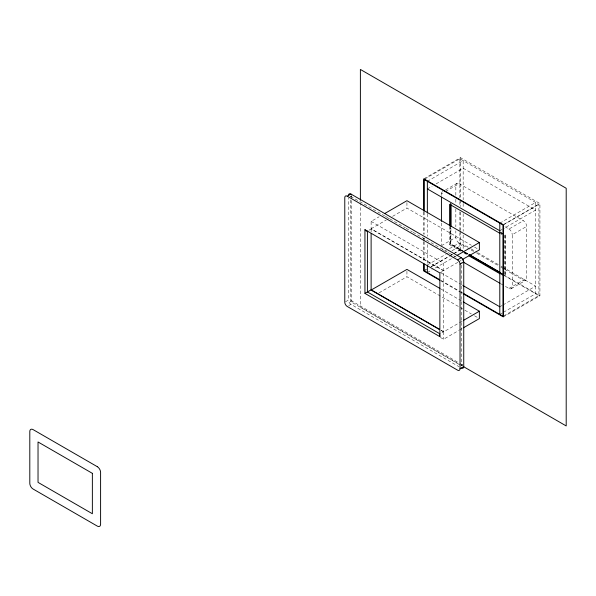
<?xml version="1.0" encoding="UTF-8"?>
<svg xmlns="http://www.w3.org/2000/svg" width="596" height="596" viewBox="0 0 596 596"><rect width="100%" height="100%" fill="white"/><g stroke="black" fill="none" stroke-linecap="round" stroke-linejoin="round"><path stroke-width="0.45" stroke-dasharray="2.98 2.23" d="M351.588 195.868L350.537 196.665L351.796 195.935M462.794 364.953L461.49 365.691L461.677 262.464M423.853 178.815L460.492 157.664L539.931 203.534L539.931 295.743L503.3 316.893M424.851 178.949L459.874 158.737L538.903 204.361L538.903 295.623L503.091 316.297M427.354 181.311L463.167 160.637L463.167 199.772M457.892 262.307L443.566 270.577L371.122 228.752L371.122 221.384L379.078 216.788M427.354 188.917L432.13 186.161M436.108 183.866L463.167 168.243L535.61 210.068L502.979 228.909M371.122 228.752L386.238 220.021M387.035 219.559L389.426 218.181M392.608 216.341L406.934 208.071L471.332 245.254M368.894 230.272L371.122 228.991L443.566 270.815L443.566 331.652L439.863 333.79M445.599 189.878L456.804 183.412M441.435 195.481L441.435 193.864L443.834 192.471M445.525 191.495L459.136 183.643L523.348 220.714A4.656 2.689 60 0 1 526.64 226.42L526.64 278.228A4.656 2.689 60 0 1 523.348 280.127L504.082 269.005M441.435 245.671L455.836 237.35L455.836 230.875M345.516 301.755L348.481 300.049L348.481 197.932M458.972 364.312L350.694 301.695L350.537 301.233L351.774 300.526L351.774 200.04M449.667 226.353L449.667 244.718L450.896 244.01L468.478 254.157M350.947 301.949L352.184 301.233L458.674 362.718M348.727 305.606L350.947 304.325L458.972 366.689M444.728 251.37L446.329 250.447M449.526 248.599L459.136 243.056L469.566 249.083M379.078 292.837L406.934 276.76L464.083 309.756M427.354 264.967L445.659 254.403M446.449 253.941L448.84 252.562M452.021 250.722L463.167 244.293L470.408 248.472M499.798 223.142L535.61 202.461L535.61 293.724L502.979 312.565M504.097 224.223L539.931 203.534M424.061 270.673L426.445 269.295M431.221 266.539L448.728 256.429M449.526 255.967L452.707 254.127M453.504 253.672L459.874 249.992L461.848 251.14M503.091 225.042L538.903 204.361M423.853 271.031L426.244 269.645M431.02 266.889L449.339 256.317M450.136 255.855L453.318 254.015M454.115 253.553L460.492 249.873L468.516 254.507M427.354 272.573L432.13 269.817M435.311 267.976L452.319 258.157M452.818 257.867L455.508 256.317M499.798 230.741L502.19 229.363M504.924 226.718L508.939 229.035L523.348 220.714M458.689 261.845L461.073 260.467M439.863 272.953L443.566 270.815M500.916 283.815L508.939 288.449A4.656 2.689 60 0 0 512.232 286.549L512.232 234.735L526.64 226.42M508.939 288.449L526.64 278.228M511.271 288.68L525.672 280.358M441.152 330.497L443.566 331.89L458.689 323.166M459.486 322.704L462.667 320.864M440.347 337.403L443.566 339.258L458.689 330.527M459.486 330.072L462.667 328.232M499.798 306.791L502.19 305.413M502.979 304.958L535.61 286.117L504.216 267.991M499.798 314.397L502.19 313.019M462.682 364.819L461.49 365.691M350.657 196.397L384.658 215.886M462.615 364.975L459.442 363.158M500.439 232.209L503.635 234.049M500.32 232.276L503.516 234.124M500.707 232.976L502.301 233.9M500.804 233.841L502.406 234.764M474.55 247.109L479.378 249.903M471.212 248.942L476.845 252.19M477.657 252.659L500.193 265.667M500.998 266.136L503.411 267.53M471.175 250.007L473.582 251.4M476.793 253.248L499.269 266.226M500.871 267.157L503.277 268.543M501.243 273.072L503.635 274.451M464.358 251.922L450.777 244.077L450.777 227.545M465.163 252.384L468.359 254.224M501.117 273.139L503.516 274.525M503.017 274.428L539.931 295.743M463.949 252.16L450.367 244.315L450.367 226.867M464.746 252.615L468.747 254.924M463.971 252.361L467.994 254.686M500.998 273.743L503.411 275.136M504.216 275.598L538.903 295.623M449.667 244.718L460.85 251.177M464.046 253.024L468.046 255.326M500.804 274.242L504 276.09M385.426 216.333L405.34 227.828M406.107 228.275L412.238 231.814M413.006 232.254L457.437 257.912M371.122 221.384L443.566 263.209L443.566 270.577M441.04 272.871L460.358 284.024M461.162 284.486L462.772 285.417M441.04 280.47L460.358 291.63M461.162 292.092L462.772 293.023M440.705 280.761L462.369 293.269M440.742 288.911L462.474 301.457M464.887 310.218L471.332 313.936M474.55 315.798L477.768 317.653M441.152 330.259L443.566 331.652M461.684 365.594L360.386 307.104L360.386 203.132M352.184 301.233L351.774 300.526M505.237 234.973L505.237 275.374M463.167 203.482L463.167 208.123M463.167 213.688L463.167 231.308M463.167 235.018L463.167 250.208M460.492 157.664L460.492 199.161M460.492 200.085L460.492 206.536M460.492 212.072L460.492 230.51M460.492 231.434L460.492 249.873M459.874 158.737L459.874 197.85M459.874 201.575L459.874 206.231M459.874 211.818L459.874 249.992M455.836 195.257L455.836 185.542A4.656 2.689 60 0 1 459.136 183.643M455.836 199.302L455.836 204.16M455.836 209.017L455.836 226.83M450.896 228.395L450.896 244.01M443.566 331.89L443.566 339.258M441.435 223.001L441.435 244.859M427.354 213.957L427.354 236.217M427.354 244.561L427.354 264.043M424.061 212.005L424.061 234.355M424.061 238.08L424.061 240.873M424.061 241.805L424.061 262.292M423.853 212.012L423.853 234.146M423.853 237.834L423.853 240.598M423.853 241.522L423.853 261.808M406.934 202.551L406.934 208.071M406.934 271.232L406.934 276.76M371.122 228.991L371.122 232.671M351.774 195.95L351.774 199.22M350.537 199.936L350.537 301.233M350.947 304.325A3.494 2.019 60 0 1 348.481 300.049M459.136 243.056A4.656 2.689 60 0 1 455.836 237.35M508.939 229.035A4.656 2.689 60 0 1 512.232 234.735M441.435 193.864A4.656 2.689 60 0 1 442.649 191.614M443.513 250.409A4.656 2.689 60 0 1 442.396 248.919M505.11 235.047L504.7 235.286L504.7 275.687L505.11 275.449L505.11 235.047"/><path stroke-width="0.89" d="M439.587 334.051L439.863 336.643L364.946 293.396L364.946 229.698L439.863 272.953L439.863 336.643M463.74 366.592L460.03 368.73A3.494 2.019 60 0 1 457.564 370.153L347.245 306.463A3.494 2.019 60 0 1 344.779 302.187L344.779 197.619A3.494 2.019 60 0 1 347.245 196.188L350.947 194.05L461.267 257.74A3.494 2.019 60 0 1 463.74 262.024L463.74 366.592A3.494 2.019 60 0 1 461.49 368.134M384.651 213.569L406.934 200.703L479.378 242.535L479.378 249.903L462.272 259.543M364.983 293.374L371.122 289.827L439.543 329.327M457.095 255.401L479.378 242.535M347.245 196.188L457.564 259.878L461.267 257.74M462.757 260.206L462.824 259.767M460.03 368.73L460.03 264.162L463.74 262.024M463.464 320.402L479.378 311.216L479.378 318.584L463.464 327.77M367.181 231.218L366.019 230.905L364.961 229.721M427.354 188.917L499.798 230.741M500.007 233.379L449.667 204.316L449.667 225.437M469.275 254.619L500.439 272.61M469.156 254.686L500.32 272.677M469.544 255.386L500.707 273.378M468.843 255.788L500.007 273.78M463.189 262.031L500.111 283.353M463.576 285.879L499.798 306.791M439.423 279.546L424.061 270.673L424.061 264.155M463.576 293.485L503.091 316.297L503.091 225.042L424.061 179.411L424.061 211.073M439.9 280.291L423.853 271.031L423.853 263.648M463.174 293.731L503.3 316.893L503.3 224.685L423.853 178.815L423.853 211.088M439.937 288.442L406.934 269.392L371.122 290.066L439.543 329.566M463.278 301.919L479.378 311.216M439.863 333.79L367.412 291.965L367.412 231.129M463.293 366.518L566.2 425.931L566.2 188.276L360.386 69.449L360.386 200.345M499.798 223.142L499.798 314.397M450.896 204.525L450.896 226.562M450.777 203.676L450.777 226.629M450.367 203.914L450.367 225.951M441.435 197.097L441.435 221.384M427.354 181.311L427.354 213.033M427.354 265.816L427.354 272.573M371.122 233.595L371.122 289.827M457.564 259.878A3.494 2.019 60 0 1 460.03 264.162M348.489 195.227A3.494 2.019 60 0 1 350.947 194.05M97.304 466.69L33.093 429.612A4.656 2.689 60 0 0 29.8 431.511L29.8 483.326A4.656 2.689 60 0 0 33.093 489.025L97.304 526.104A4.656 2.689 60 0 0 100.597 524.197L100.597 472.39A4.656 2.689 60 0 0 97.304 466.69M92.365 473.343L38.032 441.971L38.032 482.373L92.365 513.745L92.365 473.343"/></g></svg>
